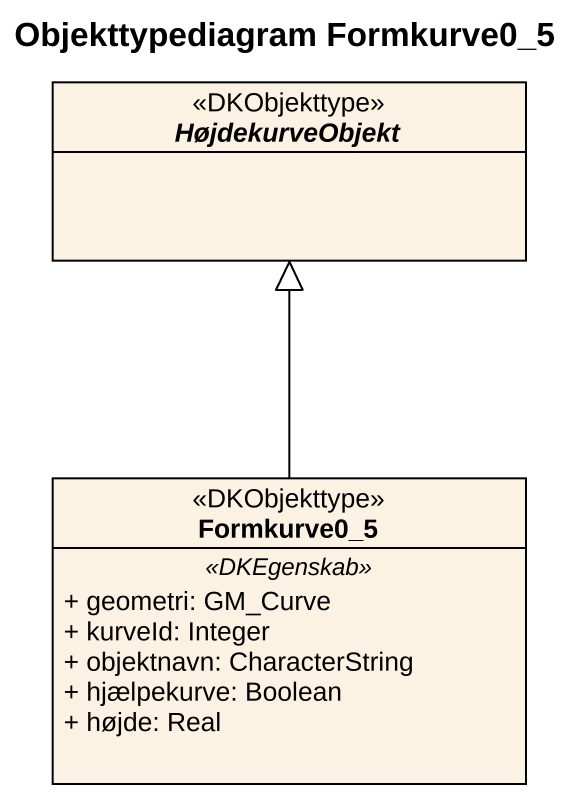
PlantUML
@startuml
title Objekttypediagram Formkurve0_5
hide circle
hide empty members
skinparam classAttributeIconSize 0
abstract class HøjdekurveObjekt <<DKObjekttype>>
class Formkurve0_5 <<DKObjekttype>> {
  .. <<DKEgenskab>> ..
  + geometri: GM_Curve
  + kurveId: Integer
  + objektnavn: CharacterString
  + hjælpekurve: Boolean
  + højde: Real
}
Formkurve0_5 -up-|> HøjdekurveObjekt
@enduml
